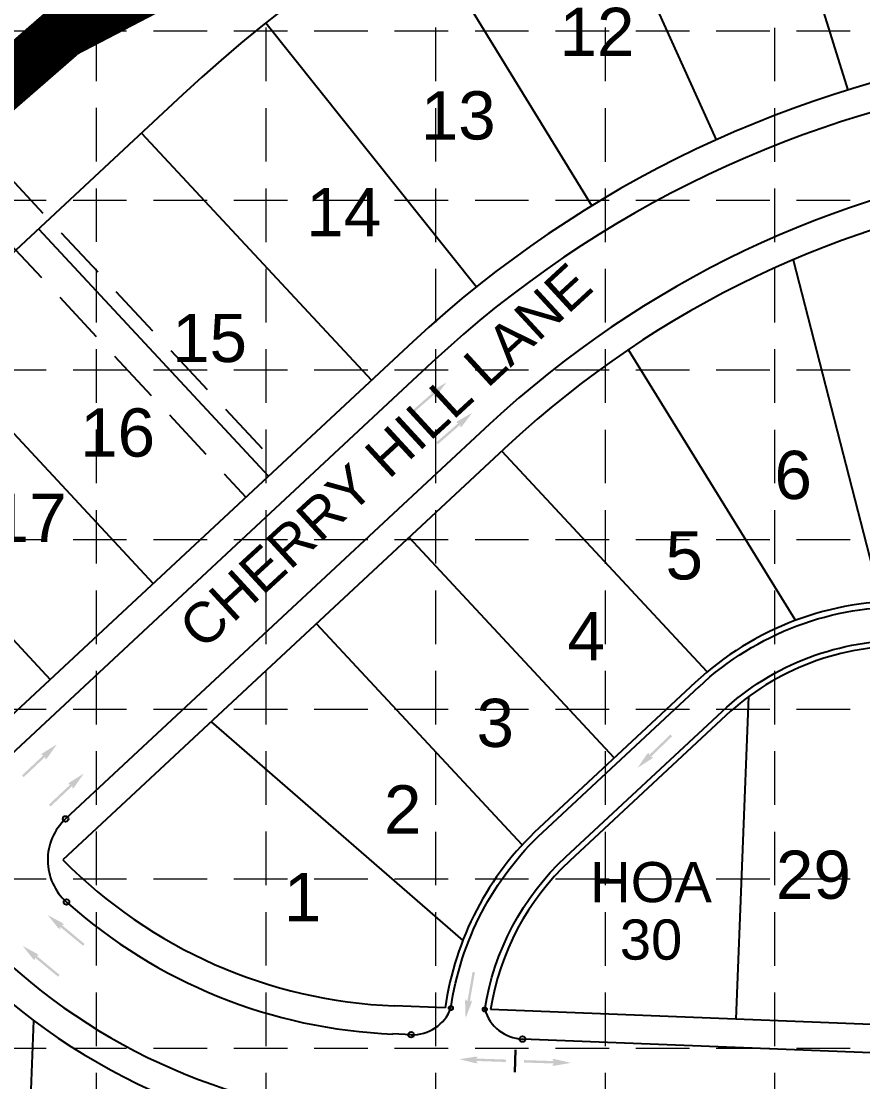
# Model space of a CAD drawing. Header units: inches. Extents: x 3312 to 5850, y 7905 to 11961.
# Drawn here: x 4679.4 to 4993.5, y 9350.6 to 9746.4 of the extents above; entities that cross this region are included whole.
import ezdxf
from ezdxf.enums import TextEntityAlignment as Align

# ---------------------------------------------------------------- set-up
doc = ezdxf.new("R2010")
doc.units = ezdxf.units.IN
doc.header["$LTSCALE"] = 80
doc.header["$MEASUREMENT"] = 0
doc.linetypes.add('DASHED2', pattern=[0.375, 0.25, -0.125])
doc.linetypes.add('HIDDEN', pattern=[0.375, 0.25, -0.125])
for name, color, linetype in [('1 LOT NUMBER', 7, 'Continuous'), ('ESMT', 7, 'DASHED2'), ('grid', 254, 'HIDDEN'), ('LOT NUM', 7, 'Continuous'), ('LOTLINE', 7, 'Continuous'), ('PAVING', 7, 'Continuous'), ('ROW', 7, 'Continuous')]:
    doc.layers.add(name, color=color, linetype=linetype)
doc.styles.get("Standard").update_dxf_attribs({"font": 'ARIAL.TTF', "height": 25})

msp = doc.modelspace()

# ---------------------------------------------------------------- hatches: boundary and pattern name
at = {"layer": 'PAVING'}
h = msp.add_hatch(color=256, dxfattribs=at)
edge = h.paths.add_edge_path()
edge.add_line((4832.25, 9607.79), (4833.02, 9607.76))
edge.add_line((4833.02, 9607.76), (4824.65, 9600.46))
edge.add_line((4824.65, 9600.46), (4825.24, 9599.78))
edge.add_line((4825.24, 9599.78), (4833.62, 9607.08))
edge.add_line((4833.62, 9607.08), (4833.6, 9606.22))
edge.add_line((4833.6, 9606.22), (4833.6, 9606.22))
edge.add_ellipse((4834.06, 9606.56), major_axis=(-0.443, -0.387), ratio=0.285714, start_angle=345.5033, end_angle=485.8315)
edge.add_line((4834.41, 9606.69), (4834.41, 9606.69))
edge.add_line((4834.41, 9606.69), (4838.13, 9611.58))
edge.add_line((4838.13, 9611.58), (4832.8, 9608.52))
edge.add_line((4832.8, 9608.52), (4832.8, 9608.52))
edge.add_ellipse((4832.64, 9608.19), major_axis=(-0.443, -0.387), ratio=0.285714, start_angle=235.2731, end_angle=377.1827)
edge.add_line((4832.25, 9607.79), (4832.25, 9607.79))
edge.add_line((4832.25, 9607.79), (4832.25, 9607.79))
edge.add_line((4832.25, 9607.79), (4832.25, 9607.79))
h = msp.add_hatch(color=256, dxfattribs=at)
edge = h.paths.add_edge_path()
edge.add_line((4841.9, 9596.51), (4842.67, 9596.48))
edge.add_line((4842.67, 9596.48), (4834.3, 9589.18))
edge.add_line((4834.3, 9589.18), (4834.89, 9588.5))
edge.add_line((4834.89, 9588.5), (4843.26, 9595.8))
edge.add_line((4843.26, 9595.8), (4843.25, 9594.94))
edge.add_line((4843.25, 9594.94), (4843.25, 9594.94))
edge.add_ellipse((4843.71, 9595.28), major_axis=(-0.443, -0.387), ratio=0.285714, start_angle=345.5033, end_angle=485.8315)
edge.add_line((4844.05, 9595.41), (4844.05, 9595.41))
edge.add_line((4844.05, 9595.41), (4847.77, 9600.29))
edge.add_line((4847.77, 9600.29), (4842.45, 9597.24))
edge.add_line((4842.45, 9597.24), (4842.45, 9597.24))
edge.add_ellipse((4842.29, 9596.91), major_axis=(-0.443, -0.387), ratio=0.285714, start_angle=235.2731, end_angle=377.1827)
edge.add_line((4841.9, 9596.51), (4841.9, 9596.51))
edge.add_line((4841.9, 9596.51), (4841.9, 9596.51))
edge.add_line((4841.9, 9596.51), (4841.9, 9596.51))
h = msp.add_hatch(color=256, dxfattribs=at)
edge = h.paths.add_edge_path()
edge.add_line((4915.09, 9471.84), (4914.31, 9471.83))
edge.add_line((4914.31, 9471.83), (4922.3, 9479.55))
edge.add_line((4922.3, 9479.55), (4921.68, 9480.2))
edge.add_line((4921.68, 9480.2), (4913.69, 9472.48))
edge.add_line((4913.69, 9472.48), (4913.66, 9473.34))
edge.add_line((4913.66, 9473.34), (4913.66, 9473.34))
edge.add_ellipse((4913.22, 9472.97), major_axis=(0.423, 0.409), ratio=0.285714, start_angle=345.5033, end_angle=485.8315)
edge.add_line((4912.88, 9472.83), (4912.88, 9472.83))
edge.add_line((4912.88, 9472.83), (4909.41, 9467.76))
edge.add_line((4909.41, 9467.76), (4914.57, 9471.09))
edge.add_line((4914.57, 9471.09), (4914.57, 9471.09))
edge.add_ellipse((4914.72, 9471.42), major_axis=(0.423, 0.409), ratio=0.285714, start_angle=235.2731, end_angle=377.1827)
edge.add_line((4915.09, 9471.84), (4915.09, 9471.84))
edge.add_line((4915.09, 9471.84), (4915.09, 9471.84))
edge.add_line((4915.09, 9471.84), (4915.09, 9471.84))
h = msp.add_hatch(color=256, dxfattribs=at)
edge = h.paths.add_edge_path()
edge.add_line((4687.03, 9472.56), (4687.8, 9472.56))
edge.add_line((4687.8, 9472.56), (4679.72, 9464.94))
edge.add_line((4679.72, 9464.94), (4680.34, 9464.28))
edge.add_line((4680.34, 9464.28), (4688.42, 9471.91))
edge.add_line((4688.42, 9471.91), (4688.44, 9471.05))
edge.add_line((4688.44, 9471.05), (4688.44, 9471.04))
edge.add_ellipse((4688.88, 9471.4), major_axis=(-0.428, -0.404), ratio=0.285714, start_angle=345.5033, end_angle=485.8315)
edge.add_line((4689.23, 9471.54), (4689.22, 9471.54))
edge.add_line((4689.22, 9471.54), (4692.75, 9476.57))
edge.add_line((4692.75, 9476.57), (4687.55, 9473.31))
edge.add_line((4687.55, 9473.31), (4687.55, 9473.31))
edge.add_ellipse((4687.4, 9472.98), major_axis=(-0.428, -0.404), ratio=0.285714, start_angle=235.2731, end_angle=377.1827)
edge.add_line((4687.03, 9472.56), (4687.03, 9472.56))
edge.add_line((4687.03, 9472.56), (4687.03, 9472.56))
edge.add_line((4687.03, 9472.56), (4687.03, 9472.56))
h = msp.add_hatch(color=256, dxfattribs=at)
edge = h.paths.add_edge_path()
edge.add_line((4697.11, 9461.66), (4697.88, 9461.67))
edge.add_line((4697.88, 9461.67), (4689.8, 9454.04))
edge.add_line((4689.8, 9454.04), (4690.42, 9453.38))
edge.add_line((4690.42, 9453.38), (4698.5, 9461.01))
edge.add_line((4698.5, 9461.01), (4698.52, 9460.15))
edge.add_line((4698.52, 9460.15), (4698.52, 9460.15))
edge.add_ellipse((4698.96, 9460.51), major_axis=(-0.428, -0.404), ratio=0.285714, start_angle=345.5033, end_angle=485.8315)
edge.add_line((4699.31, 9460.65), (4699.3, 9460.65))
edge.add_line((4699.3, 9460.65), (4702.83, 9465.68))
edge.add_line((4702.83, 9465.68), (4697.63, 9462.41))
edge.add_line((4697.63, 9462.41), (4697.63, 9462.41))
edge.add_ellipse((4697.48, 9462.08), major_axis=(-0.428, -0.404), ratio=0.285714, start_angle=235.2731, end_angle=377.1827)
edge.add_line((4697.11, 9461.66), (4697.11, 9461.66))
edge.add_line((4697.11, 9461.66), (4697.11, 9461.66))
edge.add_line((4697.11, 9461.66), (4697.11, 9461.66))
h = msp.add_hatch(color=256, dxfattribs=at)
edge = h.paths.add_edge_path()
edge.add_line((4695.31, 9409.21), (4694.54, 9409.17))
edge.add_line((4694.54, 9409.17), (4703.1, 9402.08))
edge.add_line((4703.1, 9402.08), (4702.53, 9401.39))
edge.add_line((4702.53, 9401.39), (4693.97, 9408.47))
edge.add_line((4693.97, 9408.47), (4694, 9407.61))
edge.add_line((4694, 9407.61), (4694, 9407.61))
edge.add_ellipse((4693.54, 9407.94), major_axis=(0.453, -0.375), ratio=0.285714, start_angle=-125.8315, end_angle=14.4967, ccw=False)
edge.add_line((4693.19, 9408.05), (4693.19, 9408.06))
edge.add_line((4693.19, 9408.06), (4689.34, 9412.85))
edge.add_line((4689.34, 9412.85), (4694.74, 9409.93))
edge.add_line((4694.74, 9409.93), (4694.74, 9409.93))
edge.add_ellipse((4694.91, 9409.61), major_axis=(0.453, -0.375), ratio=0.285714, start_angle=-17.1827, end_angle=124.7269, ccw=False)
edge.add_line((4695.31, 9409.21), (4695.31, 9409.21))
edge.add_line((4695.31, 9409.21), (4695.31, 9409.21))
edge.add_line((4695.31, 9409.21), (4695.31, 9409.21))
h = msp.add_hatch(color=256, dxfattribs=at)
edge = h.paths.add_edge_path()
edge.add_line((4685.96, 9397.68), (4685.19, 9397.64))
edge.add_line((4685.19, 9397.64), (4693.75, 9390.55))
edge.add_line((4693.75, 9390.55), (4693.18, 9389.86))
edge.add_line((4693.18, 9389.86), (4684.61, 9396.94))
edge.add_line((4684.61, 9396.94), (4684.65, 9396.08))
edge.add_line((4684.65, 9396.08), (4684.65, 9396.08))
edge.add_ellipse((4684.19, 9396.41), major_axis=(0.453, -0.375), ratio=0.285714, start_angle=-125.8315, end_angle=14.4967, ccw=False)
edge.add_line((4683.83, 9396.53), (4683.84, 9396.53))
edge.add_line((4683.84, 9396.53), (4679.99, 9401.32))
edge.add_line((4679.99, 9401.32), (4685.39, 9398.4))
edge.add_line((4685.39, 9398.4), (4685.39, 9398.4))
edge.add_ellipse((4685.56, 9398.08), major_axis=(0.453, -0.375), ratio=0.285714, start_angle=-17.1827, end_angle=124.7269, ccw=False)
edge.add_line((4685.96, 9397.68), (4685.96, 9397.68))
edge.add_line((4685.96, 9397.68), (4685.96, 9397.68))
edge.add_line((4685.96, 9397.68), (4685.96, 9397.68))
h = msp.add_hatch(color=256, dxfattribs=at)
edge = h.paths.add_edge_path()
edge.add_line((4847.43, 9380.98), (4846.82, 9380.52))
edge.add_line((4846.82, 9380.52), (4848.74, 9391.46))
edge.add_line((4848.74, 9391.46), (4847.85, 9391.62))
edge.add_line((4847.85, 9391.62), (4845.93, 9380.67))
edge.add_line((4845.93, 9380.67), (4845.4, 9381.35))
edge.add_line((4845.4, 9381.35), (4845.4, 9381.35))
edge.add_ellipse((4845.26, 9380.8), major_axis=(0.101, 0.579), ratio=0.285714, start_angle=345.5033, end_angle=485.8315)
edge.add_line((4845.07, 9380.48), (4845.07, 9380.48))
edge.add_line((4845.07, 9380.48), (4845.25, 9374.34))
edge.add_line((4845.25, 9374.34), (4847.46, 9380.07))
edge.add_line((4847.46, 9380.07), (4847.46, 9380.07))
edge.add_ellipse((4847.39, 9380.42), major_axis=(0.101, 0.579), ratio=0.285714, start_angle=235.2731, end_angle=377.1827)
edge.add_line((4847.43, 9380.98), (4847.43, 9380.98))
edge.add_line((4847.43, 9380.98), (4847.43, 9380.98))
edge.add_line((4847.43, 9380.98), (4847.43, 9380.98))
at = {"layer": 'PAVING', "linetype": 'Continuous', "lineweight": 30}
h = msp.add_hatch(color=256, dxfattribs=at)
edge = h.paths.add_edge_path()
edge.add_line((4849.87, 9359.81), (4849.28, 9359.31))
edge.add_line((4849.28, 9359.31), (4860.39, 9358.93))
edge.add_line((4860.39, 9358.93), (4860.36, 9358.03))
edge.add_line((4860.36, 9358.03), (4849.25, 9358.4))
edge.add_line((4849.25, 9358.4), (4849.81, 9357.75))
edge.add_line((4849.81, 9357.75), (4849.81, 9357.75))
edge.add_ellipse((4849.24, 9357.72), major_axis=(0.588, -0.02), ratio=0.285714, start_angle=-125.8315, end_angle=14.4967, ccw=False)
edge.add_line((4848.89, 9357.6), (4848.89, 9357.6))
edge.add_line((4848.89, 9357.6), (4842.92, 9359.04))
edge.add_line((4842.92, 9359.04), (4848.98, 9360.03))
edge.add_line((4848.98, 9360.03), (4848.98, 9360.03))
edge.add_ellipse((4849.31, 9359.88), major_axis=(0.588, -0.02), ratio=0.285714, start_angle=-17.1827, end_angle=124.7269, ccw=False)
edge.add_line((4849.87, 9359.81), (4849.87, 9359.81))
edge.add_line((4849.87, 9359.81), (4849.87, 9359.81))
edge.add_line((4849.87, 9359.81), (4849.87, 9359.81))
h = msp.add_hatch(color=256, dxfattribs=at)
edge = h.paths.add_edge_path()
edge.add_line((4877.66, 9358.92), (4878.21, 9358.38))
edge.add_line((4878.21, 9358.38), (4867.11, 9358.72))
edge.add_line((4867.11, 9358.72), (4867.08, 9357.81))
edge.add_line((4867.08, 9357.81), (4878.18, 9357.47))
edge.add_line((4878.18, 9357.47), (4877.59, 9356.85))
edge.add_line((4877.59, 9356.85), (4877.59, 9356.85))
edge.add_ellipse((4878.16, 9356.79), major_axis=(-0.588, 0.018), ratio=0.285714, start_angle=345.5033, end_angle=485.8315)
edge.add_line((4878.5, 9356.65), (4878.49, 9356.65))
edge.add_line((4878.49, 9356.65), (4884.55, 9357.7))
edge.add_line((4884.55, 9357.7), (4878.56, 9359.08))
edge.add_line((4878.56, 9359.08), (4878.57, 9359.08))
edge.add_ellipse((4878.23, 9358.95), major_axis=(-0.588, 0.018), ratio=0.285714, start_angle=235.2731, end_angle=377.1827)
edge.add_line((4877.66, 9358.92), (4877.66, 9358.92))
edge.add_line((4877.66, 9358.92), (4877.66, 9358.92))
edge.add_line((4877.66, 9358.92), (4877.66, 9358.92))

# ---------------------------------------------------------------- linework, layer by layer
at = {"color": 5, "const_width": 20}
msp.add_lwpolyline([(5043.66, 9923.9), (4695.19, 9742.39), (4571.48, 9634.74), (4461.74, 9580.91), (4246.25, 9602.84), (3964.91, 9632.75), (3933.3, 9656.53)], dxfattribs=at)
at = {"layer": 'ESMT'}
for p, q in [((4612.58, 9755.26), (4775.58, 9580.21)), ((4591.61, 9753.13), (4763.29, 9568.76))]:
    msp.add_line(p, q, dxfattribs=at)
at = {"layer": 'grid', "color": 252, "linetype": 'HIDDEN', "lineweight": 0}
for p, q in [((4707.59, 8223.98), (4707.59, 11894.2)), ((4770.87, 8223.97), (4770.87, 11894.2)), ((4834.15, 8223.96), (4834.15, 11894.2)), ((4897.42, 8223.95), (4897.42, 11894.2)), ((4960.7, 8223.94), (4960.7, 11894.2)), ((3378.79, 9742.8), (5783.3, 9742.8)), ((3378.79, 9679.53), (5783.3, 9679.53)), ((3378.79, 9616.25), (5783.3, 9616.25)), ((3378.79, 9552.97), (5783.3, 9552.97)), ((3378.79, 9489.7), (5783.3, 9489.7)), ((3378.79, 9426.42), (5783.3, 9426.42)), ((3378.79, 9363.14), (5783.3, 9363.14))]:
    msp.add_line(p, q, dxfattribs=at)
at = {"layer": 'LOTLINE'}
for p, q in [((4950.66, 9841.04), (4987.83, 9720.65)), ((4886.83, 9816.87), (4938.74, 9702.06)), ((4826.52, 9784.92), (4892.34, 9677.48)), ((4770.67, 9745.7), (4849.38, 9647.31)), ((4739.67, 9718.93), (4604.42, 9592.99)), ((4724.3, 9704.62), (4810.16, 9612.41)), ((4685.87, 9668.84), (4771.74, 9576.63)), ((4967.46, 9657.33), (5000.37, 9529.74)), ((4642.84, 9628.77), (4728.71, 9536.56)), ((4905.94, 9623.81), (4968.33, 9522.77)), ((4604.42, 9592.99), (4690.29, 9500.78)), ((4935.4, 9503.55), (4858.73, 9585.89)), ((4900.71, 9471.47), (4824.15, 9553.69)), ((4866.37, 9439.01), (4789.57, 9521.49)), ((4950.86, 9494.35), (4946.14, 9373.96)), ((4750.34, 9484.96), (4844.2, 9403.34)), ((4677.97, 9216.34), (4684.13, 9373.47))]:
    msp.add_line(p, q, dxfattribs=at)
msp.add_arc((5111.76, 9319.35), 546, 69.4193, 132.959, dxfattribs=at)
at = {"layer": 'PAVING'}
for p, q in [((4832.69, 9619.04), (4665.05, 9462.94)), ((4854.16, 9595.99), (4696.02, 9448.73)), ((4874.09, 9443.81), (4932.35, 9498.07)), ((4882.68, 9434.59), (4940.94, 9488.84)), ((4824.89, 9368.2), (4818.14, 9368.47)), ((5494.53, 9341.95), (4866.48, 9366.57))]:
    msp.add_line(p, q, dxfattribs=at)
at = {"layer": 'PAVING', "linetype": 'Continuous', "lineweight": 30}
msp.add_line((4863.58, 9354.18), (4863.89, 9362.57), dxfattribs=at)
at = {"layer": 'PAVING'}
for centre, radius in [((4696.02, 9448.73), 1.05), ((4696.34, 9417.7), 1.05), ((4839.76, 9378.13), 0.788), ((4852.43, 9377.63), 0.788), ((4824.89, 9368.2), 1.05), ((4866.48, 9366.57), 1.05)]:
    msp.add_circle(centre, radius, dxfattribs=at)
for centre, radius, start, end in [((5111.76, 9319.35), 409.5, 63.741, 132.959), ((5111.76, 9319.35), 378, 63.741, 132.959), ((4710.33, 9433.36), 21, 132.959, 228.2258), ((4825.75, 9562.57), 194.25, 228.2258, 267.7554), ((4825.75, 9562.57), 225.75, 225.414, 267.7554), ((4825.48, 9383.41), 15.22, 267.7554, 339.6753), ((4867.07, 9381.78), 15.22, 195.8352, 267.7554), ((4867.07, 9381.78), 15.22, 195.8354, 267.7556)]:
    msp.add_arc(centre, radius, start, end, dxfattribs=at)
at = {"layer": 'PAVING', "extrusion": (0, 0, -1)}
for centre, radius, start, end in [((-5008.2, 9416.61), 111.3, 47.041, 91.6061), ((-5008.2, 9416.61), 98.7, 47.041, 91.6061), ((-4949.94, 9362.36), 111.3, 8.1452, 47.041), ((-4949.94, 9362.36), 98.7, 8.9017, 47.041)]:
    msp.add_arc(centre, radius, start, end, dxfattribs=at)
at = {"layer": 'ROW'}
for p, q in [((4825.54, 9626.72), (4657.9, 9470.62)), ((4861.32, 9588.3), (4695.01, 9433.45)), ((4930.92, 9499.6), (4872.66, 9445.35)), ((4942.37, 9487.31), (4884.11, 9433.05)), ((4837.65, 9378.21), (4818.55, 9378.96)), ((5510.86, 9351.82), (4854.54, 9377.55))]:
    msp.add_line(p, q, dxfattribs=at)
for centre, radius, start, end in [((5111.76, 9319.35), 420, 63.741, 132.959), ((5111.76, 9319.35), 367.5, 63.741, 132.959), ((5008.2, 9416.61), 113.4, 88.3939, 132.959), ((5008.2, 9416.61), 96.6, 88.3939, 132.959), ((4949.94, 9362.36), 113.4, 132.959, 171.9644), ((4825.75, 9562.57), 183.75, 224.6441, 267.7554), ((4949.94, 9362.36), 96.6, 132.959, 170.9529), ((4825.75, 9562.57), 236.25, 223.3493, 267.7554)]:
    msp.add_arc(centre, radius, start, end, dxfattribs=at)

# ---------------------------------------------------------------- texts
at = {"layer": '1 LOT NUMBER'}
for s, p in [('12', (4880.3, 9742.38)), ('13', (4828.51, 9711.22)), ('14', (4785.79, 9675.07)), ('15', (4735.73, 9628.17)), ('16', (4701.42, 9592.9)), ('6', (4960.5, 9577.07)), ('17', (4668.4, 9561.09)), ('5', (4919.85, 9547.06)), ('4', (4883.28, 9516.94)), ('3', (4849.32, 9484.56)), ('2', (4814.81, 9452.27)), ('29', (4961.06, 9427.9)), ('1', (4777.48, 9419.51))]:
    msp.add_text(s, height=18, dxfattribs=at).set_placement(p, align=Align.MIDDLE_LEFT)
at = {"layer": 'LOT NUM'}
msp.add_text('CHERRY HILL LANE', height=15, rotation=42.6487, dxfattribs=at).set_placement((4742.1, 9516.78), align=Align.MIDDLE_LEFT)
at = {"layer": 'LOT NUM', "insert": (4914.45, 9414.32), "char_height": 15, "attachment_point": 5, "line_spacing_factor": 0.857143}
msp.add_mtext('HOA\\P30', dxfattribs=at)

doc.saveas('drawing.dxf')
